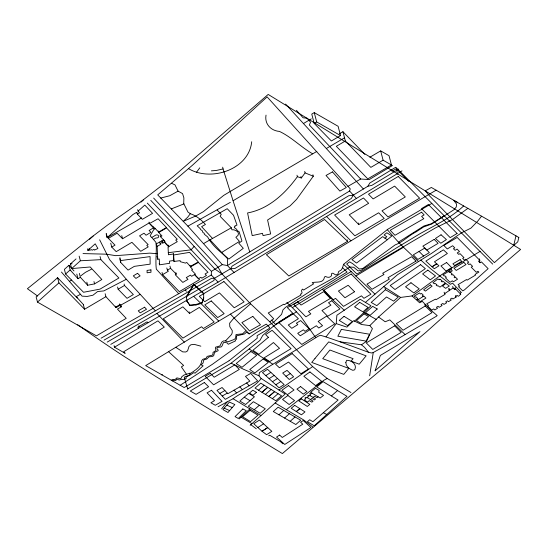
<?xml version="1.0" encoding="UTF-8"?>
<svg xmlns="http://www.w3.org/2000/svg" width="548" height="548" viewBox="0 0 548 548"><rect width="100%" height="100%" fill="white"/><g stroke="black" fill="none" stroke-linecap="round" stroke-linejoin="round"><path stroke-width="0.82" d="M187.019 301.503L186.327 296.68L193.786 284.241L203.671 293.392L203.685 298.324L201.842 303.325L195.985 304.962L190.026 305.558L186.889 300.989L190.026 305.558M401.979 170.88L218.097 282.124L211.288 275L211.412 271.356L147.323 203.109M245.586 330.978L242.579 333.848L236.024 334.54L235.496 338.438L233.804 339.623L227.776 341.89L225.536 340.89L223.337 340.979L221.803 342.11L219.94 345.925L215.665 347.151L215.385 347.959L216.008 350.46L213.062 352.371L212.877 354.535L212.151 355.207L207.178 356.371L206.096 358.2L202.787 359.344L201.616 360.851C201.445 366.646 195.04 370.345 190.656 373.325L189.889 373.236L189.772 374.901L184.231 377.216L187.019 386.874L188.012 388.738L187.183 389.231M251.71 141.74C248.956 169.551 210.918 182.128 188.567 168.654M336.219 323.615L336.883 315.244L360.228 299.297L370.941 305.729L360.776 315.504L354.481 321.094L353.672 320.703L346.918 327.122L336.219 323.615L325.985 336.91L320.457 335.294L318.176 336.212L259.396 372.592L258.985 375.784L261.156 378.483L285.152 394.026L250.148 425.262M369.66 375.805L373.243 352.535L397.978 338.774L436.77 316.032M398.752 169.051L371.804 185.388L367.907 186.224L353.323 195.109L351.302 198.479L234.839 268.547L230.585 268.732L214.391 278.309L213.926 280.508L107.189 342.103M515.969 235.839L513.702 245.497M150.782 200.369L183.97 235.345L214.905 269.095L221.995 273.918L250.587 303.818L269.78 321.799L273.705 318.772L268.246 312.976L283.734 304.222L284.296 304.715L301.058 294.954L300.455 294.262L302.106 292.899L301.516 290.81L301.784 289.94L302.667 289.111L303.558 290.063L313.614 283.878L312.223 282.597C316.771 281.514 323.608 283.617 324.485 276.959L325.622 276.473C327.492 277.795 330.704 277.699 331.643 275.329L331.478 273.815L332.047 273.294L332.848 273.233L335.951 275.034L337.931 274.041L338.623 271.575L341.267 269.965L342.569 267.691L343.555 264.3L387.826 229.235L431.831 203.418L492.721 264.115M203.514 243.634L210.014 239.825L227.468 258.635L227.413 265.54L349.576 191.012L350.268 188.861L267.123 96.88L192.28 165.386L157.708 194.876L187.882 226.16L222.276 264.629L227.413 265.54L234.222 272.657M201.842 303.325L203.02 299.235M230.585 268.732L232.064 266.164L348.706 195.759L353.323 195.109M367.907 186.224L369.784 183.032L395.683 167.291M193.786 284.241L193.924 284.755L186.464 297.201L186.327 296.68M199.767 167.839L196.54 172.223M312.915 174.75L313.298 176.23L296.578 199.369L290.125 205.843L267.582 219.988L270.644 233.948L263.054 235.619L262.492 233.338L252.203 235.619L247.58 212.946C268.582 209.089 285.275 193.526 297.379 176.682L296.995 175.209M297.379 176.682L301.311 178.004L305.085 172.894L304.702 171.421M221.734 252.45L239.462 241.38L235.88 237.311L237.962 235.441L238.442 233.797L238.017 232.208L236.215 230.708L233.893 229.804L231.92 229.804L231.29 227.81L212.535 238.449L201.609 226.673L205.445 224.495C201.308 219.789 196.383 215.659 190.32 213.72L187.601 217.316L183.251 221.31L195.643 216.07L203.356 211.699L223.707 195.389L249.456 180.004M261.156 378.483C254.272 387.922 242.127 391.861 233.071 398.739L218.029 406.767M221.652 408.842L227.071 401.951M481.487 216.248L477.746 221.132L470.958 228.112L461.375 232.914L431.673 253.313L397.684 274.589L365.427 302.414M224.173 408.164L229.4 402.074L234.859 404.534L227.989 412.507L222.92 409.603L224.166 408.144L229.633 410.61M194.191 246.388L191.074 249.826L168.229 252.697M225.536 340.89L231.605 334.451L232.201 332.828L232.27 330.636L229.804 326.704L229.633 323.197L233.133 319.005L250.587 303.818M480.185 251.313L463.957 261.081C445.223 270.589 429.262 284.131 412.055 295.934L400.615 297.427L378.565 316.997L369.825 325.608L361.516 324.498L354.481 321.094M172.408 380.929L173.476 380.25L175.812 380.497L176.833 379.079L179.23 380.052L181.457 379.353L183.703 379.408L186.231 378.469L186.087 376.969L189.957 375.181L193.862 372.585L195.04 373.188L203.13 365.831L201.178 364.852L203.068 363.002L203.507 360.632L204.288 359.68L206.747 359.056L208.994 356.837L212.049 356.549L213.665 355.755L214.569 352.405L218.131 350.699L218.131 350.035L216.796 348.665C216.871 346.103 221.255 348.316 222.098 345.87L223.413 342.644L225.475 342.397L227.331 343.062L228.276 344.281L235.503 340.904L235.167 340.281L236.661 338.965L236.51 335.869L244.559 333.965L246.47 332.177L249.196 333.883L266.266 324.115L269.712 327.594L268.931 328.697L257.128 335.657L257.245 338.226L229.071 360.748M171.284 380.291L172.901 379.339L174.956 379.648L176.888 377.894L180.381 378.668L181.504 377.894L181.737 376.791L184.012 375.017L189.889 373.236M249.888 408.883L239.175 418.953M463.608 205.959C450.853 218.083 434.543 225.379 419.446 234.044L396.553 247.854L360.927 270.445L358.084 270.89L353.748 267.287L349.699 266.992L334.136 277.726L314.079 288.741L285.645 307.277L282.953 309.894L281.597 314.34L273.603 322.306L255.635 333.157L212.466 364.249L180.148 385.285M460.32 292.707L460.724 294.255L458.854 295.934L458.162 296.345L457.258 295.427L455.422 296.516L456.018 297.119L452.86 299.002L451.99 298.119L450.319 299.119L451.23 300.037L448.428 301.715L447.49 300.77L445.723 301.832L446.661 302.784L443.914 304.428L442.914 303.421L441.044 304.544L442.058 305.558L439.14 307.318L438.112 306.277L436.468 307.264L437.51 308.312L434.763 309.963L433.721 308.921L431.673 310.154L427.625 306.085L428.481 305.572L426.734 303.804L435.475 299.133L436.044 299.715L445.072 294.345L444.079 292.2M89.529 239.353L93.187 236.072M73.987 270.945L68.932 265.301L64.397 269.363L65.609 274.014L83.536 292.269L100.017 289.118L118.923 277.994L100.88 259.649L100.072 256.553M79.357 273.411L80.364 277.281L87.639 285.255L94.571 283.878L101.846 279.507L90.201 266.979L71.651 268.589L70.445 263.944L76.042 258.923M141.007 202.116L143.46 199.924M87.481 248.833L87.886 250.381L95.208 243.812L97.907 248.511L94.475 250.087L94.044 249.402L92.194 250.183L91.461 249.635L89.728 250.244L89.084 248.203M77.268 297.954L57.581 277.706L36.141 296.934L37.483 302.099L96.427 335.862L126.218 318.34L117.45 309.106L121.266 306.873L120.69 304.661M65.609 274.014L70.144 269.945L68.932 265.301M71.651 268.589L80.364 260.779L100.88 259.649M141.658 217.899L107.155 237.633L132.917 214.528L136.466 212.46L137.096 213.124M137.349 214.104L139.603 212.788L138.069 211.124L144.802 205.089L152.563 213.364L142.35 219.323L137.349 214.104L136.966 212.631M37.483 302.099L58.924 282.871L57.581 277.706M385.443 289.707L371.181 302.421L376.798 305.661L386.511 296.995L393.649 301.119L398.19 297.064L385.443 289.707L385.059 288.227M278.918 414.788L283.782 410.459M289.419 413.719L278.137 407.191L273.281 411.521L284.556 418.049L289.413 413.699L295.064 416.96M290.2 421.289L295.057 416.939L300.701 420.206L295.838 424.536L284.549 418.035M307.223 397.649L305.839 397.252L304.914 398.06L305.907 398.649L304.311 400.026L307.634 402.02L309.25 400.622L311.853 402.17L313.045 401.136L307.216 397.622L308.51 396.499L307.62 395.971L308.435 395.259L309.346 395.8L310.689 394.601L309.558 393.93L310.613 393.019L311.805 393.731L312.298 393.3L320.162 398.012L323.56 395.375L318.703 392.334L319.176 390.436L315.429 388.285L310.682 392.245L312.291 393.272M244.264 397.204L248.676 393.361L254.436 396.807L245.607 404.499L239.839 401.054L244.264 397.211L250.018 400.65M254.217 409.746L260.142 413.288L265.301 408.794L253.443 401.705L248.285 406.198L254.217 409.74L259.368 405.246M313.114 397.43L314.531 396.197L317.045 397.697L318.107 396.773M310.504 399.588L311.894 398.382L314.463 399.924L315.6 398.937L309.75 395.416M264.218 385.244L260.752 383.141L255.026 388.066L258.498 390.169L264.218 385.244L281.542 395.814L275.822 400.739L272.356 398.636L278.076 393.697M265.424 394.409L271.144 389.47M387.306 239.702L391.827 236.003L386.833 232.749L384.121 234.962L386.826 236.722L385.018 238.209L387.326 239.771L356.57 263.047L351.946 259.636L382.703 236.62L385.039 238.277M315.73 337.712L300.619 316.175L296.434 311.853L273.575 326.033L262.718 335.465L259.923 340.431L231.133 363.173L188.012 388.738M275.185 402.999L286.316 409.692L323.738 380.339L327.19 378.476L350.967 392.532M80.912 275.754L85.399 272.349L91.42 269.232M327.19 378.476L312.661 366.564L278.987 390.025M467.828 208.391L452.47 219.597L435.468 227.9L356.94 274.027L346.672 264.04L349.658 261.848L352.652 263.636L359.324 269.047L362.735 268.499L395.17 244.888C403.02 242.031 408.541 235.578 416.007 231.941L423.645 226.934L431.66 224.07L454.018 209.685L456.272 207L456.566 204.157L453.73 200.267M325.985 336.91L340.157 341.836L361.488 344.788L366.571 341.24L372.414 328.615L369.825 325.608M211.412 271.356L222.276 264.629M265.801 375.627L269.123 378.661L274.164 375.414L267.52 369.338L262.471 372.578L265.794 375.62L270.842 372.373M257.882 427.488L263.561 423.83L267.705 427.604L262.013 431.269L253.738 423.72L259.423 420.063L263.561 423.83M272.452 381.73L277.494 378.469L284.145 384.58L279.103 387.82L269.13 378.675M275.781 384.785L280.823 381.524M387.265 229.674L398.437 242.148L423.974 225.954L431.31 223.748L444.181 215.796M61.445 272.041L69.418 281.35L71.48 280.062M228.913 360.851L184.176 387.539L145.686 365.612L218.762 321.094C282.213 283.515 344.445 243.915 408.123 206.692L436.133 190.183M374.983 294.139L351.138 271.541L292.337 307.62L286.892 302.496M355.844 276.028L403.506 247.271L418.46 261.478M70.144 269.945L78.001 278.726L80.364 277.281M285.96 376.277L290.317 373.592L293.605 376.805L289.241 379.483L282.679 373.058L287.042 370.38L290.317 373.592M189.526 313.401L199.349 307.407L214.152 321.971L203.376 328.547L201.554 326.745L182.929 338.116L163.29 318.785L182.861 306.839L189.526 313.401L189.122 311.853M423.09 296.619L423.912 296.119L425.912 298.098L420.152 301.606L418.145 299.667L423.07 296.55L422.275 295.776L423.282 295.16L421.611 293.454L420.617 294.05L419.542 292.954L414.199 296.126L415.247 297.187L415.932 296.776L417.809 298.687L416.829 299.27L417.487 299.941L418.124 299.592M425.248 305.99L396.286 323.621L403.027 330.259L431.982 312.627L425.248 305.99L424.844 304.435M114.484 347.22L157.961 320.833L164.29 327.101L123.697 351.734L125.163 353.33L114.484 347.22L114.08 345.665M155.605 228.475L153.844 229.502L150.207 235.64C152.118 240.627 156.016 231.688 158.756 236.058L158.441 237.325L157.66 237.818L155.755 238.051L153.413 239.401M392.532 165.475L369.256 179.573L360.666 179.025L347.829 186.402M419.083 251.47L424.823 248.039L429.365 252.628L417.857 259.444L413.322 254.861L419.069 251.416L423.618 256.06M150.947 224.673L153.817 227.626L149.111 230.509L150.919 232.338L146.035 235.243L144.028 233.201L139.555 235.859L148.131 244.6L146.789 245.401L148.22 246.867L140.74 251.313L131.897 242.312L116.217 251.642L111.751 247.086L115.018 245.141L108.401 238.387L117.114 233.208L122.56 238.757L149.227 222.899M285.611 104.086L303.434 123.533L311.319 118.848M175.887 272.657L176.271 274.13L175.25 274.74L182.813 282.419L187.978 279.35L186.272 277.617L190.451 275.13L191.608 276.308L194.595 274.569L199.527 279.624L179.333 291.652L162.605 274.644L168.387 271.205L167.387 270.185L170.544 268.308L169.969 266.095M391.93 171.305L396.238 168.736L408.685 181.374M479.849 260.375L478.479 261.191L480.021 262.745L481.439 261.903L488.124 268.657L464.533 289.817L462.752 290.892L458.566 286.7L459.573 286.097L458.094 284.618L466.499 279.555L467.108 280.158L475.637 275.028L475.027 274.418L478.842 272.123L477.986 271.26L476.301 272.274L471.218 267.171L472.595 266.342L470.143 263.862L468.876 264.622L467.321 263.054L468.745 262.191L465.8 259.225L464.355 260.088L462.67 258.382L463.957 257.615L460.005 253.628L458.717 254.402L457.231 252.909L459.505 251.553L457.08 249.093L455.032 250.32L453.436 248.696L454.785 247.895L452.662 245.73L447.284 248.943L443.805 245.422L457.183 237.435L479.849 260.375L479.445 258.827M314.257 112.621L311.764 114.1L314.182 123.396L331.396 140.987L340.527 135.575L338.109 126.28L314.257 112.621L316.676 121.916L340.527 135.575M314.182 123.396L316.676 121.916M211.288 275L101.065 338.198M218.097 282.124L110.758 344.384M444.483 293.749L453.107 287.974L452.703 286.426M230.311 202.37L187.882 226.16M326.396 148.474L344.514 137.795M124.485 285.467L133.356 294.577L127.013 298.331L118.142 289.221L124.485 285.467L124.101 283.994M58.924 282.871L84.584 309.25L105.901 296.68L105.134 293.728M358.755 224.557L378.654 212.788L384.203 218.467L354.871 235.825L334.623 215.049L363.475 197.979L368.653 203.294L349.22 214.795L358.755 224.557L358.351 223.009M347.576 241.339L288.844 276.007L266.41 254.738L324.58 219.501L347.576 241.339L347.172 239.791M453.107 287.974L454.799 289.687L455.717 289.145L455.313 287.59M339.459 133.739L342.932 131.691L364.858 154.406M342.932 131.691L345.356 140.987L336.314 146.302L367.763 178.881L391.45 164.969L389.025 155.673L380.675 150.892L369.852 157.242M391.45 164.969L383.093 160.18L370.832 167.387L345.356 140.987M249.778 251.964L233.064 200.753L316.833 151.406M105.901 296.68L116.039 307.64L119.902 305.387L119.519 303.907M160.557 236.743L161.975 235.921L158.728 232.496L166.544 227.961L177.23 239.209L175.75 240.065L177.285 241.682L168.763 246.621L164.366 241.942L165.099 241.524L160.557 236.743L160.174 235.263M214.391 278.309L211.562 278.302L155.372 310.832L126.341 279.268L103.832 290.913L97.633 291.529L92.954 295.214L87.221 296.427L82.063 296.146L80.481 294.283L76.24 296.632L83.604 304.804M138.569 328.074L137.767 327.238L147.09 321.834L147.885 322.669M161.79 240.969L162.811 243.12L164.427 242.182L163.982 240.462M164.427 242.182L168.825 246.86L168.058 247.299L168.442 254.751L173.408 254.005L173.743 260.492L169.531 261.129L169.64 263.3L159.557 264.814L159.263 259.019L157.769 259.245L157.112 246.422L160.817 244.285L160.167 243.6L162.174 242.442M268.712 435.818L269.712 435.242L280.172 441.448L282.939 443.798M104.058 340.109L155.372 310.832M219.837 393.45L224.906 390.532L227.858 393.711L249.847 381.141L245.47 376.414L250.724 373.421L257.649 380.908L225.344 399.362L216.994 390.416L222.063 387.505L224.906 390.546M222.235 396.019L227.304 393.108M140.007 294.44L120.019 305.531M190.471 266.89L198.424 262.41L207.952 272.294L205.062 273.986L206.493 275.473L201.808 278.213L200.904 277.261L198.479 278.679L194.602 274.623L195.458 274.123L191.56 270.054L192.601 269.445L190.471 266.89L190.088 265.41M190.32 213.72L187.937 212.028L183.71 203.514L183.888 197.897L182.559 193.608L178.073 191.129L169.757 195.739L160.667 198.075M149.405 223.584L158.091 218.762L166.428 227.53L158.619 232.064L154.694 227.934L153.995 228.311L149.405 223.584L149.022 222.111M178.799 293.803L156.324 269.15C155.255 260.704 156.749 252.333 156.112 243.983L163.482 239.914M210.014 239.825L212.535 238.449M183.902 203.904L171.312 208.918M87.886 250.381L89.488 249.751M189.896 305.044L195.848 304.448L201.705 302.804M373.243 352.535L371.523 352.981L368.523 352.289L340.157 341.836M161.694 374.88L162.468 374.695M222.673 167.167L223.07 168.948L216.193 170.49L211.405 170.846M173.997 261.464L173.661 254.978L189.608 252.375L198.301 261.93L190.348 266.41L186.731 262.43L185.498 263.122L180.21 261.656L180.141 260.643L173.997 261.464L173.613 259.992M120.683 262.417L120.683 260.574L150.084 256.601L150.125 264.143L134.342 266.349L128.061 270.102L120.683 262.417L119.724 258.725M70.445 263.944L72.13 263.8M457.224 202.281L454.998 201M83.029 253.594L106.531 254.183L115.758 255.669L149.727 253.128L157.249 253.703M200.856 346.172L194.287 344.377L190.889 344.761L189.019 346.391L187.601 350.857L185.82 351.987L182.717 351.891L175.99 347.425M305.085 172.894L313.298 176.23M258.985 375.784L243.428 369.201L231.133 363.173M226.776 405.109L232.249 407.582M171.668 183.327L174.99 184.895L178.073 191.129M323.327 412.699L326.786 414.514M363.947 312.593L376.188 319.368M251.909 423.645L241.065 417.179M286.316 409.692L303.722 419.987L312.757 426.995M233.071 398.739L260.848 415.494M272.349 398.622L261.958 392.3L267.684 387.368L261.958 392.286L258.498 390.183M337.609 390.614L346.987 396.334L314.203 425.803L307.442 421.672L309.689 419.741L312.887 421.7L338.089 400.047L331.369 395.957L337.582 390.519L323.032 381.62L316.792 386.963L331.341 395.862M312.689 153.824C301.078 147.213 291.584 137.096 279.459 131.417C270.863 130.794 264.369 123.841 266.027 115.128M383.703 286.563L400.615 297.427M249.169 349.014L272.794 364.194M37.586 296.016L27.4 288.714L91.66 237.099L107.888 224.803L140.74 201.767L173.086 176.799L268.191 94.434L520.6 249.45L472.951 290.248L425.686 332.54L361.865 385.861L282.371 453.566L156.365 376.819L124.629 356.741A899.871 356.693 49.5 0 1 77.631 324.683M378.565 316.997L385.169 321.765L389.806 319.888L405.143 334.629M250.785 424.659L256.32 428.803M361.488 344.788L364.495 347.295L368.523 352.289M437.201 315.621L430.94 310.161L422.282 301.332L419.658 302.811L412.055 295.934M420.754 260.04L430.461 268.595L450.415 284.33L452.586 283.165L461.457 292.653M344.288 310.25L331.725 298.982L322.484 289.269M274.171 375.435L277.494 378.469M168.784 351.864L183.621 365.434L181.388 366.9L186.546 374.366M193.924 284.755L203.808 293.913M342.569 267.691L347.076 272.055L299.359 300.996L287.371 307.579L292.865 313.367L275.466 324.395L271.582 320.039M343.555 264.3L351.138 271.541M431.831 203.418L396.156 167.565M312.661 366.564L269.78 321.799M218.762 321.094L193.752 296.413M350.919 240.812L326.423 216.378M398.437 242.148L403.506 247.271M184.381 342.185L156.961 313.49M170.544 268.308L176.271 274.13M455.717 289.145L460.724 294.255M231.29 227.81L220.159 216.371L221.248 214.337L217.172 210.048M185.327 290.132L186.382 291.221M292.337 307.62L296.434 311.853M153.652 198.088L218.083 267.212L221.995 273.918M138.802 325.855L139.281 326.361M360.666 179.025L309.38 125.019L310.552 122.19L307.058 118.224L303.106 117.786L296.427 110.306M116.546 307.695L115.868 306.976L119.731 304.722L121.094 306.209M230.379 314.066L249.196 333.883M234.037 390.162L236.592 392.916M246.627 382.977L249.182 385.751M239.825 386.881L242.374 389.635M303.434 123.533L363.413 189.019M119.902 305.387L121.266 306.873M349.576 191.012L356.282 198.349M69.418 281.35L80.481 294.283M126.341 279.268L109.552 259.594L99.654 239.805M151.81 237.496L155.961 242.422L156.112 243.983M233.064 200.753L223.07 168.948M479.616 261.197L480.021 262.745M454.395 288.138L454.799 289.687M455.614 295.571L456.018 297.119M449.011 288.378L449.613 290.7M448.798 288.741L449.202 290.289M396.238 168.736L397.649 174.154M380.675 150.892L383.093 160.18M300.921 176.531L301.311 178.004M203.548 297.811L203.685 298.324M195.848 304.448L195.985 304.962M173.278 253.498L173.661 254.978M168.38 245.141L168.763 246.621M162.427 241.641L162.811 243.12M158.345 231.023L158.728 232.496M166.811 267.972L167.387 270.185M159.783 242.127L160.167 243.6M153.611 226.838L153.995 228.311M156.728 244.949L157.112 246.422M162.03 272.431L162.605 274.644M159.173 263.341L159.557 264.814M157.002 256.3L157.769 259.245M137.685 209.651L138.069 211.124M121.752 235.661L122.56 238.757M119.909 257.622L120.683 260.574M110.737 243.209L111.751 247.086M107.997 236.839L108.401 238.387M106.237 233.448L107.387 237.873M106.196 233.941L107.155 237.633M117.567 287.008L118.142 289.221M115.655 306.168L116.039 307.64M93.968 281.556L94.571 283.878M86.831 282.158L87.639 285.255M79.152 256.128L80.364 260.779M76.788 274.082L78.001 278.726M83.433 304.825L84.584 309.25M345.829 362.502C345.802 366.297 349.391 369.064 352.672 370.256L354.159 370.058L354.967 369.263C357.111 364.262 351.152 360.002 346.637 360.31L345.829 362.502M518.819 237.469L517.778 241.839L494.392 262.622L429.516 195.855L425.317 190.827L431.345 187.457L518.819 237.469M375.113 370.784L419.967 331.643L380.36 355.433L375.113 370.784M341.377 329.375L337.856 336.219L366.119 341.103L369.647 334.253L341.377 329.375M235.01 226.036L234.229 227.475L236.537 229.201L237.38 230.742L239.113 231.66L241.935 241.01L238.791 243.154L243.291 248.333L228.824 259.067C221.097 252.457 212.446 246.141 207.651 236.948L204.308 234.215L204.294 233.318L202.89 232.482L202.287 230.687L200.493 229.55L200.465 228.9L197.184 225.803L227.215 208.692L233.537 215.289L236.983 225.05L235.01 226.036M315.011 358.426L311.716 362.406L343.781 374.373L348.74 368.379L322.745 358.68L329.91 350.021L353.09 358.673L351.035 361.146L359.221 364.208L366.133 355.858L328.697 341.89L315.011 358.426M242.833 408.952L235.044 416.617L238.311 418.487L246.258 410.671L242.833 408.952M364.03 313.888L356.453 320.642L360.968 323.238L368.537 316.497L364.03 313.888M377.223 308.997L370.051 315.347L365.523 312.689L372.688 306.353L377.223 308.997M256.416 392.334L253.025 395.286L249.415 393.128L252.806 390.176L256.416 392.334M359.707 302.373L354.57 306.832L362.913 311.839L368.05 307.387L359.707 302.373M274.61 391.587L268.883 396.512L274.617 391.601M250.046 410.336L242.565 416.754L250.539 421.618L258.019 415.199L250.046 410.336M344.048 316.34L339.253 320.422L347.61 325.56L352.391 321.491L344.048 316.34M268.397 337.335L252.923 350.275L258.889 354.33L273.418 342.514L279.535 348.309L264.047 357.913L269.719 361.55L291.043 348.644L272.103 330.321L265.595 334.588L268.397 337.335M294.721 405.362L291.2 408.281L296.331 411.562L299.866 408.637L304.989 411.904L301.455 414.829L296.331 411.548L299.859 408.623L294.721 405.362M250.854 351.515L236.202 363.523L242.024 367.297L256.67 355.303L250.854 351.515M301.373 398.875L298.852 400.937L307.291 406.465L309.826 404.403L301.373 398.875M263.184 358.933L249.772 369.537L254.834 373.003L268.253 362.392L263.184 358.933M439.928 279.179L439.133 279.795L437.893 278.925L432.947 282.747L434.406 283.775L434.968 283.343L436.866 284.665L436.201 285.179L437.4 286.015L437.879 285.645L440.003 287.138L445.387 282.974L442.996 281.295L442.147 281.946L441.236 281.302L442.044 280.679L439.928 279.179M445.825 283.501L442.517 286.063L445.668 288.344L449.319 285.981L445.825 283.501M410.966 282.741L405.541 286.789L413.802 292.913L419.234 288.858L410.966 282.741M430.331 284.837L423.659 289.789L425.419 291.111L432.098 286.159L430.331 284.837M427.83 270.116L422.597 273.952L430.303 279.795L435.53 275.959L427.83 270.116M287.926 395.512L282.535 399.43L289.145 404.513L294.536 400.595L287.926 395.512M309.935 371.962L303.845 376.284L315.579 385.621L321.669 381.305L309.935 371.962M300.564 386.552L296.948 389.114L303.263 394.142L306.88 391.573L300.564 386.552M288.536 385.566L281.85 390.279L287.344 394.69L294.023 389.984L288.536 385.566M420.542 264.663L390.19 285.535L394.998 289.522L425.358 268.65L420.542 264.663M441.051 234.797L435.434 238.476L440.798 243.25L446.415 239.572L441.051 234.797M279.631 435.071L276.548 437.071L284.755 444.462L310.935 427.481L303.215 420.522L300.599 422.22L302.777 424.179L282.289 437.468L279.631 435.071M267.698 427.563L262.006 431.228L266.623 434.694L271.835 431.338L267.698 427.563M440.476 251.724L425.865 261.095L432.125 266.862L436.763 263.924L434.454 261.793L447.38 253.498L443.401 249.854L440.476 251.724M436.722 263.746L432.084 266.691L434.29 268.746L438.927 265.807L436.722 263.746M292.173 353.618L275.507 364.084L279.418 367.77L288.515 362.05L300.921 373.757L308.49 369.003L292.173 353.618M354.522 291.762L344.959 297.742L338.417 291.043L348.179 285.261L354.522 291.762M292.885 313.442L278.631 322.306L301.784 344.445L334.801 323.909L326.67 316.127L318.141 321.436L322.546 325.649L318.744 328.012L316.374 325.738L300.256 335.766L297.708 333.328L303.373 329.8L304.989 331.341L309.154 328.752L300.619 320.573L296.372 323.21L297.817 324.587L291.776 328.341L288.289 325.005L298.393 318.724L292.885 313.442M448.49 271.493L442.962 274.904L444.14 276.048L444.729 275.678L446.367 277.254L445.476 277.802L450.052 282.234L452.36 280.809L453.374 281.788L457.532 279.213L455.587 277.322L454.785 277.809L454.1 277.151L454.998 276.603L452.895 274.562L452.093 275.048L451.299 274.288L452.086 273.808L450.326 272.171L449.6 272.568L448.49 271.493M211.254 300.934L204.794 304.866L217.7 317.566L224.146 313.634L211.254 300.934M204.315 382.531L190.272 391.032L196.068 394.355L208.589 386.765L204.315 382.531M137.548 273.308L133.315 275.863L135.897 278.418L140.117 275.87L137.548 273.308M463.814 262.376L454.045 268.26L456.231 270.445L465.999 264.561L463.814 262.376M394.649 325.841L366.263 342.904L372.77 349.432L401.157 332.376L394.649 325.841M223.92 281.562L199.301 296.331L204.678 301.729L219.433 292.885L234.229 307.777L244.093 301.866L223.92 281.562M210.295 373.304L205.199 376.36L213.61 384.84L239.318 369.427L234.804 364.879L214.193 377.236L210.295 373.304M331.835 300.742L328.512 302.736L330.924 305.161L321.977 310.511L327.656 316.258L339.924 308.935L331.835 300.742M457.08 233.489L450.182 237.613L421.501 208.63L428.399 204.507L457.08 233.489M446.606 262.526L440.935 265.924L446.031 271.068L451.703 267.671L446.606 262.526M434.201 239.373L422.871 246.148L426.776 250.094L438.105 243.326L434.201 239.373M398.252 176.477L368.496 194.218L373.14 198.924L394.649 186.108L405.301 196.924L381.99 210.822L388.039 216.96L419.597 198.143L398.252 176.477M297.906 301.873L293.694 304.366L305.873 316.826L310.832 313.888L308.442 311.435L330.369 298.448L323.71 291.632L301.03 305.072L297.906 301.873M351.165 273.986L323.889 290.145L333.252 299.749L335.568 298.372L343.493 306.373L361.447 295.824L363.893 298.345L370.907 294.194L351.165 273.986M415.987 261.115L388.018 277.706L389.333 279.11L371.976 289.303L366.955 284.131L383.97 274.507L382.682 273.253L411.617 256.704L415.987 261.115M211.501 390.272L207.076 392.841L214.508 400.643L210.884 402.753L215.289 405.28L222.05 401.341L211.501 390.272M421.57 212.199L390.231 230.263L394.957 235.298L423.803 218.673L421.611 216.35L424.131 214.905L421.57 212.199M451.168 269.623L449.134 270.794L450.278 272L452.312 270.828L451.168 269.623M460.128 259.649L452.929 263.78L454.552 265.506L461.738 261.375L460.128 259.649M144.59 307.202L138.254 310.819L140.172 312.881L146.508 309.271L144.59 307.202M252.827 316.395L241.894 322.587L249.566 330.951L260.492 324.765L252.827 316.395M332.472 171.887L326.026 175.449L339.876 191.088L346.309 187.519L332.472 171.887M150.94 269.883L147.056 270.404L147.104 272.788L150.981 272.267L150.94 269.883"/></g></svg>
